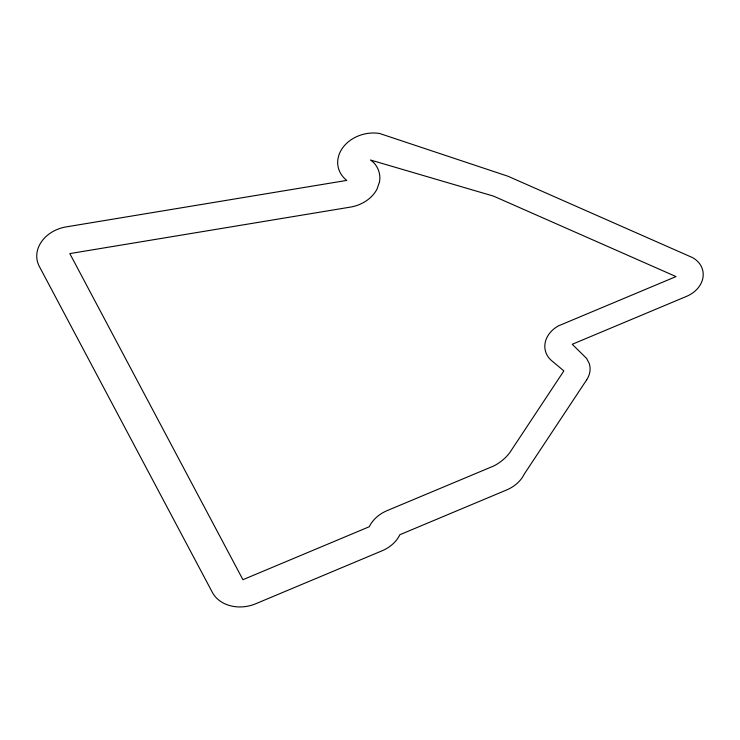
<?xml version="1.0" encoding="UTF-8"?>
<svg xmlns="http://www.w3.org/2000/svg" width="740" height="740" viewBox="0 0 740 740"><rect width="100%" height="100%" fill="white"/><g stroke="black" fill="none" stroke-linecap="round" stroke-linejoin="round"><path stroke-width="1.11" d="M379.463 182.059L377.049 189.042A33.346 26.908 -12.6 0 1 350.39 207.108L69.81 253.589L242.924 579.698L369.26 526.741A33.356 26.918 -12.6 0 1 387.085 510.646L493.774 465.96A43.475 35.085 -12.6 0 0 511.608 449.865L563.862 370.916L552.919 361.712A27.657 22.32 -12.6 0 1 558.432 325.878L676.027 276.584L493.608 196.156L370.453 160.006L373.441 162.338A33.346 26.908 -12.6 0 1 379.463 182.059M586.644 379.888L524.373 473.915A33.356 26.918 -12.6 0 1 506.539 490L399.868 534.724A33.356 26.918 -12.6 0 1 382.034 550.81L255.707 603.766A33.356 26.918 -12.6 0 1 212.417 592.49L39.303 266.382A33.356 26.918 -12.6 0 1 65.361 227.032L346.782 180.403A33.059 26.677 -12.6 0 1 342.426 148.176A33.059 26.677 -12.6 0 1 379.62 133.487L508.029 176.259L692.492 257.585A27.417 22.126 -12.6 0 1 686.535 296.37L572.242 344.276L586.543 358.364L589.188 363.349A26.464 21.349 -12.6 0 1 586.644 379.888"/></g></svg>
